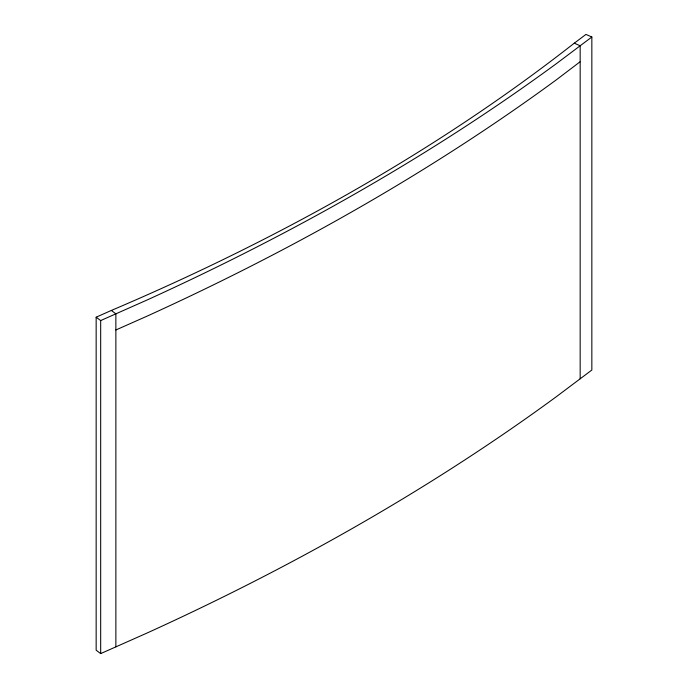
<?xml version="1.0" encoding="UTF-8"?>
<svg xmlns="http://www.w3.org/2000/svg" width="688" height="688" viewBox="0 0 688 688"><rect width="100%" height="100%" fill="white"/><g stroke="black" fill="none" stroke-linecap="round" stroke-linejoin="round"><path stroke-width="1.03" d="M574.282 43.172L585.961 34.4L591.843 37.006L591.843 370.032L556.454 396.623A2452.17 1415.749 0 0 1 146.733 633.175L100.68 653.6L96.157 650.203L96.157 317.185L111.353 310.443A2179.782 1258.49 0 0 0 574.282 43.172L580.165 45.778L580.165 378.804M591.843 37.006L556.454 63.597A2452.17 1415.749 0 0 1 146.733 300.149L100.68 320.574L96.157 317.185M115.868 329.982L146.733 316.299A2452.17 1415.749 0 0 0 556.454 79.748L579.984 61.843M111.353 310.443L115.868 313.84L115.868 646.858M100.68 320.574L100.68 653.6"/></g></svg>
